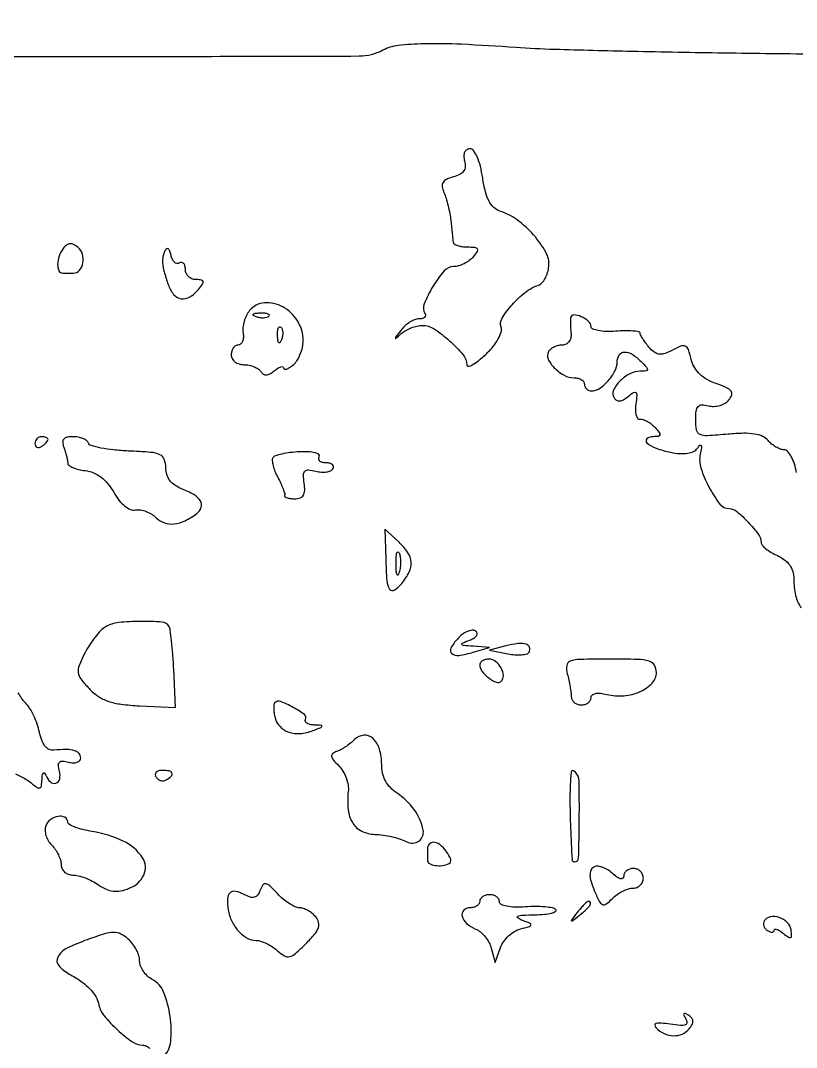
# Model space of a CAD drawing. Extents: x 0 to 5034, y 0 to 2560.
# Drawn here: x 2200.8 to 2319.4, y 2052.6 to 2209.6 of the extents above; entities that cross this region are included whole.
import ezdxf

# ---------------------------------------------------------------- set-up
doc = ezdxf.new("R2010")
doc.units = 0

msp = doc.modelspace()

# ---------------------------------------------------------------- linework, layer by layer
for points in [[(2176.163786, 2204.258532, 0.002497), (2212.521484, 2204.106172, 0.000554), (2252.544884, 2204.182665, 0.122705), (2256.193179, 2205.103386, -0.094499), (2258.507711, 2205.826863, -0.023501), (2262.484724, 2206.095821, -0.017174), (2268.184557, 2206.017088, -0.005753), (2276.5, 2205.520378, 0.010675), (2282.422894, 2205.225055, 0.001615), (2294.284375, 2204.925584, 0.00181), (2308.292355, 2204.667906, 0.001564), (2323, 2204.496628, -0.001171)], [(2319.434022, 2140.5, 0.032953), (2319.089919, 2141.840189, 0.046324), (2318.59833, 2142.971875, 0.055539), (2318.043401, 2143.760238, 0.21484), (2317.511154, 2144, -0.088456), (2316.941155, 2144.101635, -0.043282), (2316.271106, 2144.416601, -0.04113), (2315.611808, 2144.875572, -0.046965), (2315.067873, 2145.418217, 0.117822), (2314.239792, 2146.039289, 0.063484), (2313.007755, 2146.396433, 0.044259), (2311.293454, 2146.511271, 0.017765), (2308.945429, 2146.377058, -0.008587), (2305.78707, 2146.138306, -0.119711), (2304.671972, 2146.341233, -0.245879), (2304.14847, 2147.001596, -0.047063), (2304, 2148.575472, -0.029343), (2304.080166, 2149.940299, -0.157274), (2304.386376, 2150.609154, -0.214931), (2304.963451, 2150.857265, -0.059673), (2305.963232, 2150.719866, 0.073488), (2306.80075, 2150.628158, 0.059996), (2307.692049, 2150.769706, 0.061535), (2308.500181, 2151.111626, 0.088958), (2309.091686, 2151.610475, 0.09286), (2309.512965, 2152.367999, 0.25273), (2309.410851, 2152.953222, 0.123676), (2308.730742, 2153.477636, 0.018833), (2307.122426, 2154.107167, -0.045991), (2305.764289, 2154.725681, -0.058161), (2304.654613, 2155.544071, -0.064117), (2303.848383, 2156.518753, -0.079449), (2303.385564, 2157.599926, 0.019555), (2302.881582, 2159.320084, 0.214473), (2302.404483, 2159.83566, 0.20787), (2301.69314, 2159.829749, 0.018298), (2300.039264, 2159.021013, -0.056621), (2299.099647, 2158.647596, -0.117443), (2298.315511, 2158.623013, -0.115605), (2297.596405, 2158.955132, -0.053857), (2296.855005, 2159.674708, -0.014989), (2296.336165, 2160.339447, -0.018818), (2295.898033, 2160.986589, -0.017231), (2295.575133, 2161.546577, -0.122759), (2295.5, 2161.847984, 0.371889), (2295.327004, 2162.048407, 0.018703), (2294.398438, 2162.150244, 0.022503), (2293.187805, 2162.182739, 0.013479), (2291.75, 2162.117821, -0.02432), (2290.312692, 2162.084114, -0.039779), (2289.101562, 2162.211382, -0.048485), (2288.242404, 2162.459468, -0.307364), (2288, 2162.816542, 0.217974), (2287.630352, 2163.624175, 0.072478), (2286.506103, 2164.341022, 0.091323), (2285.381197, 2164.617237, 0.385146), (2284.884846, 2164.218615, 0.036742), (2284.851549, 2163.82987, 0.009363), (2284.855809, 2163.197031, 0.009492), (2284.88802, 2162.472695, 0.009488), (2284.947704, 2161.75, -0.084413), (2284.902603, 2161.078413, -0.103587), (2284.634299, 2160.511329, -0.113408), (2284.184232, 2160.13486, -0.11823), (2283.621875, 2160, 0.059924), (2283.00044, 2159.925254, 0.050816), (2282.376847, 2159.703997, 0.053153), (2281.843848, 2159.378161, 0.090827), (2281.495259, 2158.992329, 0.253699), (2281.43259, 2157.887479, 0.084626), (2282.39075, 2156.513937, 0.075024), (2283.896249, 2155.385811, 0.123956), (2285.428571, 2155, -0.061768), (2286.02945, 2154.925485, -0.080164), (2286.538393, 2154.70625, -0.09778), (2286.879052, 2154.381386, -0.154765), (2287, 2154, 0.106313), (2287.082053, 2153.618459, 0.099376), (2287.314732, 2153.29375, 0.096076), (2287.662416, 2153.076077, 0.09221), (2288.071429, 2153, 0.149799), (2289.308649, 2153.379177, 0.062678), (2290.633171, 2154.540789, 0.061744), (2291.659302, 2156.033272, 0.12032), (2292, 2157.428571, -0.142067), (2292.310698, 2158.499992, -0.251803), (2293.090989, 2158.939488, -0.148758), (2294.270608, 2158.605711, -0.053627), (2295.642857, 2157.5, -0.010881), (2296.500207, 2156.6045, -0.212313), (2296.619048, 2156.25, -0.359922), (2296.411664, 2156.042834, -0.023479), (2295.5, 2156, 0.120732), (2293.91522, 2155.611672, 0.078423), (2292.39205, 2154.484393, 0.089738), (2291.448493, 2153.099704, 0.248091), (2291.52527, 2151.959112, 0.118865), (2291.911137, 2151.576929, 0.159894), (2292.387163, 2151.467036, 0.110312), (2292.972683, 2151.654569, 0.040779), (2293.686307, 2152.154621, -0.025893), (2294.515268, 2152.773044, -0.36268), (2294.858945, 2152.736243, -0.217859), (2295.00553, 2152.320867, -0.012718), (2294.847279, 2150.953179, 0.037631), (2294.786426, 2150.024047, 0.066804), (2294.895763, 2149.265939, 0.104002), (2295.146644, 2148.788603, 0.264068), (2295.5, 2148.654273, -0.118232), (2295.974533, 2148.615128, -0.045552), (2296.585019, 2148.350723, -0.041861), (2297.222147, 2147.930165, -0.040247), (2297.789427, 2147.404273, -0.018693), (2298.443139, 2146.636622, -0.224835), (2298.527792, 2146.267962, -0.316923), (2298.290734, 2146.051344, -0.031649), (2297.48041, 2146, 0.171532), (2296.55467, 2145.672785, 0.463418), (2296.540481, 2145.065768, 0.096029), (2297.950403, 2144.230589, 0.036495), (2300.162915, 2143.617417, 0.030397), (2301.602673, 2143.419483, 0.056524), (2302.778833, 2143.463117, 0.074185), (2303.674354, 2143.738278, 0.126521), (2304.270471, 2144.238255, -0.040652), (2304.651577, 2144.688485, -0.519573), (2304.835622, 2144.656651, -0.152833), (2304.886126, 2144.292587, -0.012211), (2304.700596, 2143.327357, 0.132134), (2304.804626, 2141.180931, 0.044166), (2306.037335, 2138.260826, 0.042427), (2307.685307, 2135.704009, 0.232421), (2309.118006, 2135, -0.17606), (2310.280493, 2134.577571, -0.029352), (2312.038363, 2132.920852, -0.029936), (2313.592379, 2131.062591, -0.160512), (2314, 2129.825552, 0.187447), (2314.158613, 2129.417329, 0.038279), (2314.734375, 2128.87762, 0.03546), (2315.542777, 2128.317797, 0.026822), (2316.5, 2127.818046, -0.05485), (2317.588512, 2127.16982, -0.0776), (2318.371753, 2126.360788, -0.082464), (2318.839447, 2125.391989, -0.071422), (2319, 2124.273744, 0.055111), (2319.283082, 2121.713269, 0.102989), (2320.140166, 2119.821913, 0.143797)], [(2200.001135, 2094.452229, -0.025518), (2200.834565, 2094.085745, -0.024925), (2201.677913, 2093.608301, -0.031946), (2202.399118, 2093.083724, 0.019981), (2203.3028, 2092.392788, 0.2357), (2203.727291, 2092.328694, 0.284019), (2203.982318, 2092.628879, 0.027167), (2204.078947, 2093.627555, -0.02328), (2204.138635, 2094.298793, -0.155673), (2204.28084, 2094.597664, -0.454598), (2204.461077, 2094.591259, -0.07474), (2204.662281, 2094.25, 0.109476), (2205.356863, 2093.238232, 0.266576), (2206.206992, 2093.03912, 0.277935), (2206.779723, 2093.669342, 0.11329), (2206.743402, 2094.873229, -0.041893), (2206.58526, 2095.783361, -0.221966), (2206.753542, 2096.246458, -0.221966), (2207.216639, 2096.41474, -0.041893), (2208.126771, 2096.256598, 0.054957), (2208.843807, 2096.151179, 0.090005), (2209.449739, 2096.238644, 0.126896), (2209.849924, 2096.498169, 0.187923), (2210, 2096.883369, 0.185051), (2209.735316, 2097.574044, 0.140198), (2209.041811, 2098.009118, 0.073246), (2207.806759, 2098.177475, 0.02128), (2205.883063, 2098.074839, -0.139832), (2205.157294, 2098.208411, -0.110071), (2204.5326, 2098.712677, -0.079599), (2204.034245, 2099.59625, -0.039341), (2203.68217, 2100.839149, 0.034937), (2203.345013, 2102.070597, 0.027069), (2202.814701, 2103.356293, 0.027732), (2202.185119, 2104.506591, 0.057354), (2201.549107, 2105.308036, -0.044408), (2200.956258, 2106.016709, -0.036792), (2200.45505, 2106.8637, -0.03824)], [(2222.626681, 2051.198109, 0.173643), (2223.74433, 2053.562689, 0.059902), (2223.659994, 2057.398948, 0.05994), (2222.670161, 2061.099279, 0.176366), (2220.939117, 2063.032584, -0.065286), (2220.197507, 2063.564026, -0.055253), (2219.569616, 2064.297156, -0.057597), (2219.14302, 2065.111062, -0.092185), (2219, 2065.880196, 0.078219), (2218.873445, 2066.684224, 0.042739), (2218.485938, 2067.606759, 0.041288), (2217.919681, 2068.498766, 0.051394), (2217.25, 2069.216394, 0.062261), (2216.111046, 2069.983757, 0.121524), (2215.050571, 2070.22833, 0.071242), (2213.640323, 2070.004442, 0.011536), (2211, 2069.121381, 0.029547), (2207.825092, 2067.760657, 0.156935), (2206.492717, 2066.454886, 0.306241), (2206.635334, 2065.165891, 0.09399), (2208.239317, 2063.871921, -0.029241), (2210.033221, 2062.772411, -0.049187), (2211.375328, 2061.626696, -0.059327), (2212.283814, 2060.425083, -0.080469), (2212.772727, 2059.158009, 0.12177), (2213.583654, 2057.479316, 0.033465), (2215.619402, 2055.33429, 0.032235), (2217.889993, 2053.497487, 0.15516), (2219.454545, 2053, -0.110142), (2220.044132, 2052.868529, -0.099917), (2220.546023, 2052.496429, -0.094987)]]:
    msp.add_lwpolyline(points, format="xyb")
for points in [[(2268.674238, 2188.137714, -0.078765), (2268.761045, 2187.259925, -0.139972), (2268.522781, 2186.579384, -0.122561), (2267.930607, 2186.068351, -0.053124), (2266.950738, 2185.697369, 0.043227), (2265.906818, 2185.325536, 0.151892), (2265.381497, 2184.855361, 0.176098), (2265.258248, 2184.216704, 0.062516), (2265.521879, 2183.309655, -0.028384), (2265.840851, 2182.438454, -0.013884), (2266.152344, 2181.297211, -0.013726), (2266.411335, 2180.089419, -0.01935), (2266.570518, 2179, 0.000041), (2266.678697, 2177.987869, 0.000046), (2266.782951, 2177.014062, 0.000042), (2266.871851, 2176.185043, 0.000247), (2266.918758, 2175.75, 0.22744), (2267.09757, 2175.461707, 0.06015), (2267.599603, 2175.220313, 0.048627), (2268.303702, 2175.05481, 0.033434), (2269.122445, 2175, -0.02153), (2270.250092, 2174.95142, -0.243483), (2270.61621, 2174.719951, -0.285199), (2270.605635, 2174.317973, -0.027702), (2270, 2173.5, -0.059733), (2269.394465, 2172.92591, -0.04389), (2268.605955, 2172.440625, -0.044601), (2267.764625, 2172.109618, -0.071544), (2267.002458, 2172, 0.217819), (2265.552271, 2171.336777, 0.041949), (2263.80929, 2168.941569, 0.041702), (2262.496631, 2166.304537, 0.237333), (2262.629498, 2164.790468, -0.171711), (2262.694388, 2164.491119, -0.189509), (2262.552533, 2164.2322, -0.119219), (2262.196907, 2164.057026, -0.055149), (2261.681462, 2164, 0.096086), (2261.035659, 2163.874738, 0.045478), (2260.277894, 2163.485938, 0.042792), (2259.533587, 2162.919538, 0.046785), (2258.920673, 2162.25, 0.00151), (2258.127785, 2161.195566, 0.201569), (2258.089797, 2161.042931, 0.591085), (2258.166021, 2161.015173, 0.002446), (2258.998228, 2161.75, -0.054491), (2259.669761, 2162.228756, -0.03577), (2260.530332, 2162.632812, -0.035842), (2261.436439, 2162.908947, -0.056097), (2262.245455, 2163, -0.145555), (2264.007912, 2162.475825, -0.037866), (2266.38039, 2160.657778, -0.036988), (2268.433368, 2158.529125, -0.175098), (2269, 2156.960689, 0.460557), (2269.238309, 2156.756848, 0.088016), (2269.854063, 2156.968569, 0.043074), (2270.79035, 2157.599338, 0.019395), (2271.907448, 2158.574633, 0.0318), (2273.001627, 2159.7475, 0.043284), (2273.81891, 2160.940557, 0.050398), (2274.285647, 2162.004554, 0.171421), (2274.265609, 2162.750216, -0.234527), (2274.393222, 2164.099181, -0.043029), (2275.935019, 2166.165435, -0.044768), (2277.983547, 2168.090215, -0.08597), (2279.962876, 2169.154292, 0.127978), (2280.50684, 2169.507828, 0.059739), (2280.999229, 2170.196714, 0.053503), (2281.370349, 2171.088573, 0.050391), (2281.553329, 2172.057109, 0.15081), (2281.084987, 2174.219025, 0.053482), (2279.226683, 2176.824435, 0.052114), (2276.690252, 2179.141539, 0.082379), (2274.07221, 2180.477081, -0.112076), (2273.131916, 2181.028714, -0.084814), (2272.407624, 2181.985836, -0.059089), (2271.857456, 2183.445109, -0.023416), (2271.440181, 2185.550336, 0.023799), (2271.083519, 2187.342563, 0.042752), (2270.598657, 2188.760522, 0.055086), (2270.04652, 2189.713781, 0.238299), (2269.480076, 2190, 0.143268), (2268.999787, 2189.859497, 0.1494), (2268.68034, 2189.484056, 0.109812), (2268.566334, 2188.890107, 0.056728)], [(2207.321326, 2174.762331, 0.075407), (2206.697371, 2173.597007, 0.080701), (2206.466109, 2172.326189, 0.115465), (2206.671589, 2171.366647, 0.290243), (2207.25, 2171), (2208.04201, 2171), (2208.893011, 2171, 0.222284), (2209.81047, 2171.429072, 0.131982), (2210.327334, 2172.545913, 0.113981), (2210.251123, 2173.905719, 0.149883), (2209.573238, 2174.939218, 0.054283), (2208.90807, 2175.37908, 0.139442), (2208.347927, 2175.491873, 0.148814), (2207.83577, 2175.290955, 0.064932)], [(2222.911673, 2174.5, 0.074965), (2222.571015, 2173.556729, 0.070955), (2222.514593, 2172.536501, 0.046899), (2222.754878, 2171.217205, 0.013786), (2223.366544, 2169.25, 0.08908), (2224.198391, 2167.751329, 0.183497), (2225.342799, 2167.090861, 0.178139), (2226.663064, 2167.347657, 0.08354), (2228, 2168.5, 0.020633), (2228.618371, 2169.310961, 0.217533), (2228.691858, 2169.71069, 0.304492), (2228.434686, 2169.942264, 0.035496), (2227.622445, 2170, -0.095038), (2227.003159, 2170.118784, -0.096915), (2226.476593, 2170.457961, -0.098829), (2226.124093, 2170.964127, -0.103188), (2226, 2171.559017, 0.060173), (2225.932866, 2172.114845, 0.128661), (2225.728482, 2172.492265, 0.191448), (2225.426126, 2172.634699, 0.155102), (2225.075682, 2172.546774, -0.183534), (2224.696399, 2172.473616, -0.145887), (2224.320322, 2172.660981, -0.099899), (2224.003616, 2173.10487, -0.056306), (2223.802221, 2173.737757, 0.038357), (2223.631343, 2174.349783, 0.129194), (2223.396601, 2174.688591, 0.295416), (2223.146448, 2174.722169, 0.159716)], [(2235.814544, 2165.27654, 0.059306), (2235.334451, 2164.534489, 0.042944), (2234.978115, 2163.615617, 0.043543), (2234.789142, 2162.669176, 0.069578), (2234.812917, 2161.846376, -0.054761), (2234.854233, 2161.139795, -0.083911), (2234.721617, 2160.542373, -0.11381), (2234.442767, 2160.145528, -0.184977), (2234.062858, 2160, 0.139851), (2233.65755, 2159.884373, 0.099967), (2233.312215, 2159.559375, 0.085298), (2233.079649, 2159.073309, 0.069132), (2233, 2158.5, 0.128528), (2233.149516, 2157.92796, 0.100726), (2233.570164, 2157.440625, 0.089148), (2234.199409, 2157.112945, 0.075715), (2234.940983, 2157, -0.049033), (2235.731514, 2156.922288, -0.047243), (2236.502165, 2156.691986, -0.051006), (2237.141851, 2156.353464, -0.107553), (2237.530011, 2155.951442, 0.110253), (2237.907337, 2155.564792, 0.160707), (2238.36394, 2155.443671, 0.115588), (2238.918193, 2155.608797, 0.043282), (2239.589028, 2156.073886, -0.029788), (2240.131217, 2156.47184, -0.070194), (2240.585527, 2156.682096, -0.157961), (2240.874478, 2156.676304, -0.319617), (2241, 2156.5, 0.341777), (2241.132287, 2156.329078, 0.144806), (2241.440625, 2156.339608, 0.064878), (2241.92363, 2156.573717, 0.027963), (2242.5, 2157, 0.078956), (2243.074758, 2157.654675, 0.044321), (2243.559375, 2158.598592, 0.042865), (2243.889275, 2159.664853, 0.053646), (2244, 2160.693873, 0.139108), (2243.16057, 2163.652666, 0.127569), (2240.87093, 2165.84699, 0.14906), (2238.079265, 2166.45497, 0.201816)], [(2238.729167, 2164.395833, -0.126455), (2238.402231, 2164.202593, -0.060344), (2237.916927, 2164.123424, -0.05415), (2237.359369, 2164.160852, -0.051402), (2236.8125, 2164.316886, -0.054073), (2236.395823, 2164.538436, -0.470617), (2236.37858, 2164.720685, -0.168741), (2236.670344, 2164.862007, -0.018894), (2237.416667, 2164.921053, -0.028489), (2238.112848, 2164.910055, -0.077125), (2238.592839, 2164.799335, -0.208169), (2238.77538, 2164.614691, -0.296942)], [(2240.683114, 2160.8125, -0.054073), (2240.461564, 2160.395823, -0.470617), (2240.279315, 2160.37858, -0.168741), (2240.137993, 2160.670344, -0.018894), (2240.078947, 2161.416667, -0.028489), (2240.089945, 2162.112848, -0.077125), (2240.200665, 2162.592839, -0.208169), (2240.385309, 2162.77538, -0.296942), (2240.604167, 2162.729167, -0.126455), (2240.797407, 2162.402231, -0.060344), (2240.876576, 2161.916927, -0.05415), (2240.839148, 2161.359369, -0.051402)], [(2203, 2144.940983, 0.108972), (2203.078288, 2144.586039, 0.182303), (2203.29375, 2144.3746, 0.161196), (2203.6179, 2144.343488, 0.082592), (2204, 2144.5, 0.029505), (2204.382774, 2144.768994, 0.035638), (2204.70625, 2145.066025, 0.038439), (2204.934461, 2145.34829, 0.151918), (2205, 2145.559017, 0.210953), (2204.92554, 2145.727648, 0.081139), (2204.70625, 2145.870461, 0.061769), (2204.382849, 2145.967655, 0.042167), (2204, 2146, 0.105053), (2203.618444, 2145.918938, 0.099167), (2203.29375, 2145.688914, 0.09642), (2203.076123, 2145.345238, 0.093332)], [(2207.393011, 2144.418213, -0.015852), (2207.625367, 2143.750125, -0.014644), (2207.821697, 2143.050862, -0.014818), (2207.959759, 2142.418037, -0.046325), (2208, 2141.984635, 0.241604), (2208.179346, 2141.635143, 0.05278), (2208.786047, 2141.290109, 0.04388), (2209.650952, 2140.999717, 0.029638), (2210.675903, 2140.816422, -0.069929), (2211.933636, 2140.485429, -0.063545), (2213.096847, 2139.813409, -0.058273), (2214.137267, 2138.810151, -0.044238), (2215.031186, 2137.5, 0.038022), (2215.82834, 2136.299945, 0.057411), (2216.707208, 2135.406263, 0.071523), (2217.584196, 2134.885024, 0.143704), (2218.377722, 2134.79899, -0.085881), (2219.126179, 2134.803565, -0.049625), (2219.997685, 2134.567617, -0.047714), (2220.851609, 2134.145689, -0.057845), (2221.551378, 2133.591479, 0.115451), (2222.79236, 2132.821178, 0.109085), (2224.27335, 2132.660125, 0.087687), (2225.946342, 2133.148299, 0.049888), (2227.73899, 2134.268541, 0.144704), (2228.41523, 2135.205524, 0.226952), (2228.309544, 2136.174866, 0.125189), (2227.309872, 2137.137972, 0.038611), (2225.402861, 2138.036932, -0.059164), (2224.363439, 2138.580066, -0.082824), (2223.60892, 2139.304376, -0.087159), (2223.15582, 2140.203759, -0.07333), (2223, 2141.260503, 0.089948), (2222.767752, 2142.541074, 0.201359), (2222.101922, 2143.246927, 0.085206), (2220.682799, 2143.605004, 0.008938), (2217.25, 2143.808765, -0.015635), (2215.022651, 2143.970933, -0.023291), (2213.091146, 2144.263878, -0.020033), (2211.582694, 2144.628472, -0.245943), (2211.166667, 2145.023511, 0.152076), (2210.893235, 2145.397905, 0.061426), (2210.336801, 2145.713156, 0.053148), (2209.608572, 2145.927754, 0.045124), (2208.809678, 2146, 0.047246), (2207.905782, 2145.914398, 0.164348), (2207.402071, 2145.629575, 0.20194), (2207.233892, 2145.141547, 0.075079)], [(2239.365083, 2142.770667, 0.167126), (2239.265558, 2142.343914, 0.036343), (2239.398895, 2141.588567, 0.034085), (2239.691075, 2140.693479, 0.02694), (2240.122735, 2139.770667, -0.013863), (2240.575841, 2138.864511, -0.018724), (2240.93135, 2138.020133, -0.015954), (2241.173442, 2137.311393, -0.157062), (2241.16898, 2137, 0.336677), (2241.232903, 2136.809409, 0.074559), (2241.5637, 2136.65009, 0.04948), (2242.090964, 2136.542597, 0.027129), (2242.75, 2136.510946, 0.088091), (2243.538943, 2136.656127, 0.171358), (2244.023829, 2137.062169, 0.128486), (2244.22937, 2137.780545, 0.040931), (2244.163553, 2138.900184, -0.029338), (2244.06021, 2140.159592, -0.198857), (2244.281173, 2140.730338, -0.230557), (2244.815827, 2140.92892, -0.039574), (2245.912557, 2140.733118, 0.044305), (2246.751883, 2140.591438, 0.053603), (2247.549911, 2140.614132, 0.062631), (2248.19324, 2140.785707, 0.159197), (2248.558021, 2141.09388, 0.167665), (2248.635256, 2141.437116, 0.190163), (2248.478233, 2141.733827, 0.12142), (2248.079721, 2141.934534, 0.056284), (2247.5, 2142, -0.058017), (2246.92155, 2142.067347, -0.124706), (2246.526104, 2142.27319, -0.190907), (2246.373221, 2142.577584, -0.161828), (2246.456744, 2142.93001, 0.393611), (2246.388695, 2143.272025, 0.095729), (2245.815957, 2143.537159, 0.050116), (2244.784906, 2143.685115, 0.023074), (2243.427088, 2143.68001, 0.018163), (2242.013262, 2143.557803, 0.024427), (2240.747045, 2143.338636, 0.022928), (2239.743571, 2143.065145, 0.176436)], [(2256.619958, 2127.404301, 0.010974), (2256.787585, 2123.9672, 0.125029), (2257.210803, 2122.687718, 0.421843), (2257.920292, 2122.540794, 0.07109), (2259.063669, 2123.576716, 0.056022), (2260.205011, 2125.31575, 0.134462), (2260.511038, 2126.813513, 0.13354), (2260.01182, 2128.264909, 0.054918), (2258.649754, 2129.860787), (2256.5, 2131.88185)], [(2258.692991, 2125.269032, -0.087174), (2258.51666, 2124.883358, -0.597527), (2258.356533, 2124.900903, -0.080377), (2258.235556, 2125.431793, -0.012823), (2258.194949, 2126.5, -0.014395), (2258.212705, 2127.580113, -0.052471), (2258.315079, 2128.257153, -0.333666), (2258.47713, 2128.386009, -0.31318), (2258.655937, 2128.269032, -0.06278), (2258.814405, 2127.671085, -0.030339), (2258.872264, 2126.880008, -0.029507), (2258.832894, 2126.036634, -0.037336)], [(2213.817219, 2116.947852, 0.068324), (2213.064788, 2116.363607, 0.025583), (2212.178865, 2115.359553, 0.024776), (2211.312912, 2114.152405, 0.027506), (2210.602897, 2112.905807, 0.021352), (2209.756424, 2111.010537, 0.126338), (2209.621019, 2109.941607, 0.133532), (2210.021731, 2108.969085, 0.024911), (2211.285678, 2107.48705, 0.056746), (2212.65518, 2106.330089, 0.065197), (2214.189632, 2105.573879, 0.050251), (2216.175098, 2105.114728, 0.019285), (2219, 2104.864704), (2224.5, 2104.591066), (2224.215095, 2110.447502, 0.006146), (2224.075266, 2112.740675, 0.008615), (2223.889993, 2114.784064, 0.005597), (2223.686929, 2116.484653, 0.106281), (2223.508445, 2116.986336, 0.238757), (2222.426336, 2117.647528, 0.020932), (2219.115844, 2117.773013, 0.026127), (2215.763103, 2117.584342, 0.104209)], [(2267.568504, 2115.075696, 0.059876), (2266.570983, 2113.666407, 0.357805), (2266.729635, 2112.845352, 0.216187), (2267.791622, 2112.555008, 0.032477), (2270, 2113.057845), (2272.5, 2113.80064), (2270, 2113.970605, -0.004709), (2268.490069, 2114.087555, -0.238291), (2268.245141, 2114.239267, -0.456272), (2268.307247, 2114.434662, -0.008422), (2269.433624, 2114.897783, 0.040731), (2270.14541, 2115.245719, 0.118971), (2270.534031, 2115.624753, 0.229709), (2270.57379, 2115.986485, 0.170399), (2270.31727, 2116.303916, 0.174393), (2269.790964, 2116.415138, 0.070908), (2269.076705, 2116.210807, 0.058456), (2268.296077, 2115.746064, 0.045397)], [(2275, 2114.02693), (2272.5, 2113.368911), (2275.273867, 2112.818565, 0.029013), (2276.372014, 2112.666219, 0.038806), (2277.377566, 2112.663941, 0.043242), (2278.169403, 2112.793139, 0.194668), (2278.540179, 2113.065011, 0.229908), (2278.614918, 2113.798011, 0.243429), (2278.084723, 2114.284932, 0.097286), (2276.813872, 2114.375759, 0.033702)], [(2271, 2111.122445, 0.168355), (2271.334241, 2110.157913, 0.062149), (2272.372096, 2109.132241, 0.06662), (2273.540828, 2108.459476, 0.302411), (2274.273108, 2108.606442, 0.217121), (2274.605196, 2109.494649, 0.109462), (2274.258497, 2110.665566, 0.101297), (2273.417301, 2111.648547, 0.166787), (2272.393011, 2112, 0.061119), (2271.860334, 2111.934643, 0.079666), (2271.409197, 2111.742218, 0.097504), (2271.107183, 2111.45714, 0.156213)], [(2284.369714, 2109.75, -0.011611), (2284.601557, 2108.796895, -0.010252), (2284.799577, 2107.79375, -0.010353), (2284.940775, 2106.88225, -0.030524), (2284.986345, 2106.25, 0.11881), (2285.106791, 2105.773196, 0.099467), (2285.436614, 2105.367188, 0.091236), (2285.926057, 2105.094493, 0.081769), (2286.5, 2105, 0.072241), (2287.073205, 2105.083253, 0.0872), (2287.559375, 2105.325595, 0.100446), (2287.88439, 2105.685725, 0.134291), (2288, 2106.108408, -0.215696), (2288.182568, 2106.511925, -0.130431), (2288.660625, 2106.74975, -0.077733), (2289.428864, 2106.785946, -0.034471), (2290.430602, 2106.606774, 0.083205), (2293.017154, 2106.399727, 0.083329), (2295.528474, 2107.047463, 0.099315), (2297.350041, 2108.338788, 0.191318), (2298, 2109.975249, 0.140397), (2297.688027, 2111.064384, 0.186019), (2296.871295, 2111.678873, 0.063029), (2295.117766, 2111.946214, 0.006351), (2290.883369, 2112, 0.004721), (2286.313732, 2111.956856, 0.07859), (2284.82298, 2111.692142, 0.284472), (2284.284828, 2111.031938, 0.098172)], [(2239.658073, 2105.324739, 0.167553), (2239.518121, 2105.037498, 0.035062), (2239.48902, 2104.47027, 0.033156), (2239.548347, 2103.774996, 0.026098), (2239.701216, 2103.034549, 0.127364), (2240.45811, 2101.678675, 0.121777), (2241.789665, 2100.832816, 0.103276), (2243.55227, 2100.62431, 0.071188), (2245.515968, 2101.084535, 0.004065), (2246.728255, 2101.569408, 0.249492), (2246.872318, 2101.742829, 0.455381), (2246.773196, 2101.873096, 0.006718), (2245.690983, 2101.929715, -0.042186), (2245.030844, 2102.011427, -0.088288), (2244.552501, 2102.20448, -0.158753), (2244.330081, 2102.47059, -0.238076), (2244.35562, 2102.766389, 0.389137), (2244.213043, 2103.513222, 0.035326), (2242.470427, 2104.628517, 0.034166), (2240.540781, 2105.514411, 0.295009)], [(2251.838089, 2099.695232, -0.028068), (2251.212113, 2099.135851, -0.021128), (2250.466557, 2098.591222, -0.021519), (2249.719625, 2098.137761, -0.045241), (2249.098214, 2097.866071, 0.083317), (2248.507454, 2097.552482, 0.274699), (2248.35019, 2097.159169, 0.138073), (2248.601245, 2096.612057, 0.020197), (2249.437621, 2095.705236, -0.063333), (2250.071358, 2094.88682, -0.045432), (2250.566307, 2093.83984, -0.045887), (2250.858797, 2092.73631, -0.070513), (2250.885031, 2091.749879, 0.054636), (2250.871086, 2088.9836, 0.113851), (2251.567448, 2086.956182, 0.141426), (2252.953536, 2085.710156, 0.106101), (2254.956707, 2085.220294, -0.028961), (2256.219052, 2085.111045, -0.021267), (2257.599854, 2084.850124, -0.02162), (2258.889459, 2084.48971, -0.043938), (2259.856776, 2084.076651, 0.285139), (2261.679494, 2084.193717, 0.296148), (2262.337497, 2085.863961, 0.106504), (2260.959791, 2089.009995, 0.091703), (2258.345874, 2091.50903, -0.057497), (2257.326011, 2092.359208, -0.067705), (2256.590072, 2093.377486, -0.067231), (2256.149313, 2094.561542, -0.055581), (2256, 2095.900608, 0.071686), (2255.657184, 2098.27942, 0.137169), (2254.641929, 2099.902778, 0.211684), (2253.258482, 2100.364401, 0.174295)], [(2221.510081, 2093.983688, 0.090427), (2221.820631, 2093.639411, 0.095498), (2222.22714, 2093.434921, 0.099685), (2222.665803, 2093.401101, 0.108373), (2223.069098, 2093.542705, 0.050477), (2223.838655, 2094.13314, 0.315493), (2223.933879, 2094.592818, 0.25701), (2223.519563, 2094.914842, 0.039415), (2222.440983, 2095, 0.067432), (2221.890269, 2094.925389, 0.140899), (2221.524436, 2094.701458, 0.190788), (2221.397824, 2094.36964, 0.136093)], [(2284.944444, 2094.666667, 0.020294), (2284.782971, 2090.874776, 0.010651), (2284.874205, 2086.154661, 0.003208), (2285.098988, 2081.380126, 0.39864), (2285.5, 2081, 0.406096), (2286.101295, 2081.584811, 0.004924), (2286.208105, 2087.536152, 0.006535), (2286.179013, 2093.385426, 0.194227), (2285.611111, 2094.722222, 0.060589), (2285.372735, 2094.908902, 0.157913), (2285.163194, 2094.957986, 0.229655), (2285.015079, 2094.870281, 0.126049)], [(2204.649478, 2086.528939, 0.103569), (2204.541252, 2085.858335, 0.062476), (2204.678945, 2085.061858, 0.05863), (2205.027221, 2084.267291, 0.06388), (2205.54249, 2083.600367, -0.046889), (2206.100319, 2082.926806, -0.03739), (2206.571856, 2082.109394, -0.038629), (2206.895252, 2081.278736, -0.073645), (2207, 2080.571429, 0.112349), (2207.13642, 2079.971969, 0.100166), (2207.522139, 2079.461607, 0.094333), (2208.098786, 2079.119205, 0.087151), (2208.777494, 2079, -0.063144), (2209.611113, 2078.894302, -0.028432), (2210.663568, 2078.558227, -0.027592), (2211.749605, 2078.071787, -0.033696), (2212.702116, 2077.496092, 0.046504), (2213.864901, 2076.833301, 0.078779), (2214.943259, 2076.537297, 0.076709), (2216.08037, 2076.585601, 0.041962), (2217.424623, 2076.971342, 0.192758), (2219.620795, 2078.993489, 0.261942), (2219.445128, 2081.627694, 0.139145), (2216.498423, 2084.187863, 0.069939), (2211.75, 2085.652339, -0.021311), (2210.313129, 2085.946784, -0.032541), (2209.101562, 2086.33461, -0.034152), (2208.219234, 2086.753373, -0.271218), (2208, 2087.127808, 0.285538), (2207.568878, 2087.821187, 0.160128), (2206.550644, 2087.965393, 0.112978), (2205.366541, 2087.462145, 0.14539)], [(2263, 2083), (2263, 2082.073437), (2263, 2081.25, 0.277756), (2263.302091, 2080.748147, 0.086168), (2264.174753, 2080.463617, 0.070123), (2265.291877, 2080.459985, 0.083064), (2266.298558, 2080.774162, 0.378718), (2266.548535, 2081.402787, 0.074702), (2265.92196, 2082.564326, 0.062606), (2264.871419, 2083.650179, 0.170853), (2263.877555, 2084, 0.113195), (2263.542798, 2083.923231, 0.100249), (2263.257782, 2083.70625, 0.094078), (2263.066543, 2083.381846, 0.086481)], [(2288.383531, 2080.19941, 0.150779), (2287.974519, 2079.70675, 0.106576), (2287.844029, 2078.994657, 0.066824), (2288.008308, 2078.005397, 0.023985), (2288.493724, 2076.658783, 0.014641), (2289.242475, 2074.996496, 0.175441), (2289.739161, 2074.513956, 0.273338), (2290.306639, 2074.576651, 0.035446), (2291.265925, 2075.408783, -0.04335), (2291.990733, 2076.017735, -0.036506), (2292.85133, 2076.53258, -0.038034), (2293.712209, 2076.886566, -0.078683), (2294.428571, 2077, 0.094386), (2295.028401, 2077.114249, 0.09673), (2295.538393, 2077.440625, 0.098961), (2295.879773, 2077.927643, 0.103894), (2296, 2078.5, 0.099038), (2295.885486, 2079.072457, 0.097945), (2295.559375, 2079.559375, 0.097945), (2295.072457, 2079.885486, 0.099038), (2294.5, 2080, 0.075427), (2293.926899, 2079.913051, 0.088993), (2293.440625, 2079.660722, 0.100712), (2293.115553, 2079.285476, 0.12899), (2293, 2078.845012, -0.216842), (2292.851162, 2078.517955, -0.24602), (2292.518988, 2078.438709, -0.094601), (2291.963993, 2078.697896, -0.027511), (2291.227161, 2079.294422, 0.048699), (2290.46963, 2079.85637, 0.058267), (2289.660548, 2080.222077, 0.068377), (2288.923282, 2080.349828, 0.154623)], [(2237.429059, 2076.675726, -0.065057), (2237.02827, 2075.935658, -0.17301), (2236.540034, 2075.600274, -0.146284), (2235.890816, 2075.62056, -0.042439), (2234.960727, 2076.021018, 0.068287), (2233.645944, 2076.508467, 0.251273), (2232.820387, 2076.276713, 0.198798), (2232.430543, 2075.385332, 0.044826), (2232.548331, 2073.700288, 0.072445), (2233.098438, 2071.946931, 0.071605), (2234.127361, 2070.415587, 0.079022), (2235.433885, 2069.362306, 0.130935), (2236.793704, 2069, -0.076493), (2237.510161, 2068.889747, -0.034868), (2238.393839, 2068.541819, -0.03349), (2239.292312, 2068.037184, -0.039235), (2240.06604, 2067.440235, 0.051381), (2241.134001, 2066.656827, 0.196151), (2241.935246, 2066.541595, 0.120877), (2242.82752, 2067.01196, 0.014921), (2244.441078, 2068.531987, 0.020439), (2245.745681, 2069.947841, 0.088599), (2246.317893, 2070.931384, 0.154095), (2246.354632, 2071.758321, 0.108254), (2245.923853, 2072.591752, 0.04972), (2245.377758, 2073.130596, 0.041928), (2244.705215, 2073.586327, 0.043818), (2244.013918, 2073.898501, 0.084345), (2243.41651, 2074, -0.10977), (2242.765909, 2074.144575, -0.033767), (2241.880706, 2074.63374, -0.031969), (2240.935845, 2075.331757, -0.030157), (2240.067975, 2076.157412, 0.013176), (2238.886254, 2077.360653, 0.144525), (2238.292375, 2077.670593, 0.301578), (2237.852018, 2077.488621, 0.05674)], [(2271, 2075, -0.148195), (2270.884432, 2074.618646, -0.098894), (2270.559375, 2074.29375, -0.082425), (2270.073457, 2074.074694, -0.064853), (2269.5, 2074, 0.197795), (2268.543695, 2073.606293, 0.267004), (2268.301244, 2072.722913, 0.147736), (2268.98861, 2071.595023, 0.085874), (2270.344317, 2070.747334, -0.075986), (2271.092121, 2070.299941, -0.04765), (2271.813835, 2069.57727, -0.046713), (2272.403377, 2068.708378, -0.061832), (2272.757041, 2067.821073), (2273.325449, 2065.647479), (2274.16539, 2067.918056, -0.06683), (2274.648807, 2068.829249, -0.049136), (2275.403023, 2069.690172, -0.049707), (2276.29763, 2070.3757, -0.074823), (2277.199114, 2070.762321, 0.006103), (2278.612659, 2071.150463, 0.284166), (2278.805233, 2071.362696, 0.350829), (2278.68269, 2071.591509, 0.007817), (2277.446448, 2072.097719, -0.061594), (2276.788798, 2072.453626, -0.586906), (2276.816409, 2072.704188, -0.088055), (2277.532814, 2072.867336, -0.007579), (2279.416667, 2072.929715, 0.017367), (2280.871619, 2073.006424, 0.037773), (2281.974466, 2073.1877, 0.071559), (2282.587861, 2073.433622, 0.492967), (2282.624069, 2073.709265, 0.153335), (2282.125222, 2073.969667, 0.021576), (2280.960664, 2074.126248, 0.022959), (2279.524692, 2074.190333, 0.017693), (2277.957402, 2074.132796, -0.022679), (2276.362406, 2074.090157, -0.044677), (2275.102711, 2074.226633, -0.062734), (2274.261542, 2074.507741, -0.28836), (2274, 2074.923531, 0.138149), (2273.884374, 2075.33403, 0.100134), (2273.559375, 2075.683787, 0.085882), (2273.073277, 2075.919276, 0.07006), (2272.5, 2076, 0.064853), (2271.926543, 2075.925306, 0.082425), (2271.440625, 2075.70625, 0.098894), (2271.115568, 2075.381354, 0.148195)], [(2285.872445, 2073.25, 0.001576), (2284.99236, 2072.120493, 0.377591), (2285, 2072, 0.377591), (2285.120493, 2071.99236, 0.001576), (2286.25, 2072.872445, 0.017685), (2287.306759, 2073.76332, 0.065617), (2287.869516, 2074.426111, 0.241985), (2287.90695, 2074.806605, 0.307699), (2287.622445, 2075, 0.184603), (2287.410139, 2074.91885, 0.013803), (2286.952641, 2074.485938, 0.017649), (2286.425681, 2073.920402, 0.012436)], [(2314.487659, 2071.980032, 0.11997), (2314.367385, 2071.61064, 0.100694), (2314.418751, 2071.200977, 0.091961), (2314.634841, 2070.813618, 0.08142), (2314.983688, 2070.510081, 0.047815), (2315.373526, 2070.317898, 0.1041), (2315.701458, 2070.266654, 0.181382), (2315.913567, 2070.359172, 0.202874), (2316, 2070.563428, -0.353955), (2316.124404, 2070.717145, -0.137514), (2316.417039, 2070.698598, -0.062113), (2316.874209, 2070.471711, -0.027003), (2317.419707, 2070.066637, 0.020745), (2318.169066, 2069.495504, 0.26771), (2318.506256, 2069.466229, 0.30414), (2318.670821, 2069.738446, 0.024748), (2318.586578, 2070.611064, 0.163003), (2318.00755, 2071.754093, 0.114599), (2316.769116, 2072.514298, 0.126144), (2315.413431, 2072.611221, 0.212524)], [(2302.48754, 2057.020161, -0.129863), (2302.661816, 2056.447234, -0.329849), (2302.430129, 2056.108731, -0.105262), (2301.674907, 2056.014899, -0.014898), (2300.11063, 2056.197071, 0.014812), (2298.707486, 2056.360722, 0.084978), (2297.963987, 2056.298823, 0.362735), (2297.776868, 2056.037955, 0.179823), (2297.958459, 2055.641541, 0.087765), (2299.202369, 2054.771562, 0.102446), (2300.603436, 2054.441948, 0.110415), (2301.938952, 2054.703035, 0.116795), (2303.00487, 2055.505868, 0.046669), (2303.456127, 2056.166242, 0.140906), (2303.577192, 2056.692255, 0.168358), (2303.393004, 2057.143749, 0.074209), (2302.89405, 2057.565481, 0.025005), (2302.376952, 2057.850378, 0.360442), (2302.187508, 2057.804355, 0.286038), (2302.169132, 2057.584497, 0.019944)]]:
    msp.add_lwpolyline(points, format="xyb", close=True)

doc.saveas('drawing.dxf')
